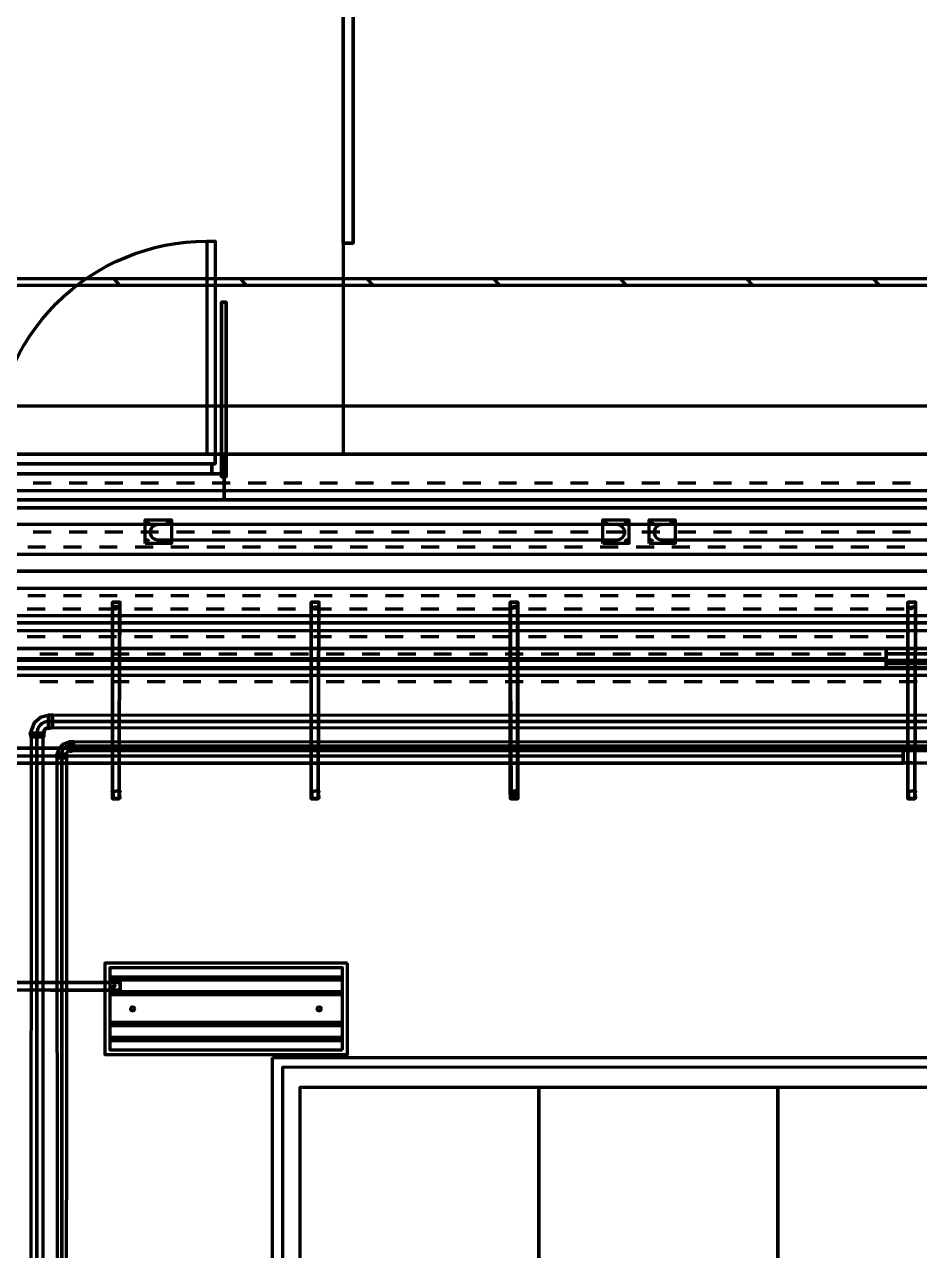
# Model space of a CAD drawing. Extents: x 0 to 1153, y 0 to 816.
# Drawn here: x 690.94 to 720.04, y 607.2 to 647.06 of the extents above; entities that cross this region are included whole.
import ezdxf

# ---------------------------------------------------------------- set-up
doc = ezdxf.new("R2010")
doc.units = 0
doc.header["$MEASUREMENT"] = 0
for name, color, linetype in [('Arch', 7, 'Continuous'), ('Electrical', 7, 'Continuous'), ('Hatch', 7, 'Continuous'), ('PIPE', 7, 'Continuous')]:
    doc.layers.add(name, color=color, linetype=linetype)

msp = doc.modelspace()

# ---------------------------------------------------------------- linework, layer by layer
at = {"layer": 'Arch', "color": 11, "linetype": 'Continuous', "lineweight": 211}
for p, q in [((694.044, 638.588), (693.854, 638.789)), ((698.161, 638.588), (697.971, 638.789)), ((702.278, 638.588), (702.088, 638.789)), ((706.395, 638.588), (706.205, 638.789)), ((710.512, 638.588), (710.322, 638.789)), ((714.629, 638.588), (714.428, 638.789)), ((718.746, 638.588), (718.545, 638.789)), ((917.988, 634.651), (110.871, 634.651))]:
    msp.add_line(p, q, dxfattribs=at)
for points in [[(681.905, 633.095), (681.905, 675.068), (701.305, 675.068), (701.305, 633.095), (681.905, 633.095), (681.905, 675.068), (701.305, 675.068), (701.305, 633.095)], [(701.305, 651.849), (701.305, 639.953), (701.305, 651.849), (701.633, 651.849), (701.633, 639.953), (701.305, 639.953), (701.633, 639.953), (701.633, 651.849), (701.305, 651.849), (763.397, 651.849), (763.397, 652.177), (701.305, 652.177), (701.305, 651.849), (763.397, 651.849), (763.397, 675.132), (701.305, 675.132), (701.305, 674.814), (763.397, 674.814), (763.397, 675.132), (701.305, 675.132)], [(870.49, 638.588), (870.49, 383.254), (870.68, 383.254), (870.68, 638.789), (870.49, 638.789), (916.982, 638.789), (870.49, 638.789), (870.49, 584.528), (916.982, 584.528), (870.49, 584.528), (870.49, 638.789), (681.905, 638.789), (681.905, 638.588)], [(697.505, 633.095), (697.346, 633.095), (697.346, 638.037), (697.505, 638.037), (697.505, 633.095), (697.505, 638.037), (697.346, 638.037), (697.346, 633.095)], [(697.505, 638.037), (697.505, 632.354), (697.505, 638.037), (697.346, 638.037), (697.346, 632.354), (697.346, 638.037)], [(915.596, 631.603), (915.829, 631.603), (915.829, 633.095), (915.596, 633.095), (915.596, 631.603), (915.596, 633.095), (681.905, 633.095), (681.905, 631.603), (681.905, 633.095), (915.829, 633.095), (915.829, 631.603), (681.905, 631.603)], [(694.87, 630.185), (694.87, 630.957), (695.717, 630.957), (695.717, 630.185)], [(695.307, 630.291), (695.251, 630.295), (695.198, 630.311), (695.15, 630.337), (695.109, 630.373), (695.075, 630.418), (695.052, 630.469), (695.041, 630.522), (695.041, 630.577), (695.052, 630.631), (695.075, 630.682), (695.109, 630.726), (695.15, 630.762), (695.198, 630.789), (695.251, 630.805), (695.304, 630.809), (710.237, 630.805), (710.289, 630.789), (710.337, 630.762), (710.379, 630.726), (710.412, 630.682), (710.436, 630.631), (710.447, 630.577), (710.447, 630.522), (710.436, 630.469), (710.412, 630.418), (710.379, 630.373), (710.337, 630.337), (710.289, 630.311), (710.237, 630.295), (710.205, 630.29)], [(709.75, 630.185), (709.75, 630.957), (710.597, 630.957), (710.597, 630.185)], [(710.181, 630.809), (710.237, 630.805)], [(711.253, 630.185), (711.253, 630.957), (712.1, 630.957), (712.1, 630.185)], [(699.008, 613.473), (755.205, 613.473), (755.205, 523.737), (699.008, 523.737)], [(707.665, 612.51), (707.665, 604.753), (699.908, 604.753), (699.908, 612.51), (707.665, 612.51), (715.433, 612.51), (715.433, 604.753), (707.665, 604.753)]]:
    msp.add_lwpolyline(points, close=True, dxfattribs=at)
for points in [[(696.87, 640.016), (696.87, 633.095), (697.145, 633.095), (697.431, 633.095), (689.663, 633.095)], [(689.663, 632.449), (697.431, 632.449), (697.431, 633.095), (697.431, 632.449), (697.029, 632.449), (690.065, 632.449)], [(690.065, 632.777), (697.029, 632.777), (697.029, 632.449), (697.029, 632.777), (697.145, 632.777), (697.145, 633.095), (689.949, 633.095)], [(697.431, 631.603), (697.431, 633.095), (697.431, 631.603)], [(697.029, 632.777), (697.029, 632.777), (697.029, 632.777)], [(697.505, 632.354), (697.346, 632.354), (697.505, 632.354)], [(697.431, 632.449), (697.431, 632.449), (697.431, 632.449)], [(726.578, 630.29), (711.69, 630.291), (711.634, 630.295), (711.581, 630.311), (711.533, 630.337), (711.492, 630.373), (711.458, 630.418), (711.435, 630.469), (711.424, 630.522), (711.424, 630.577), (711.435, 630.631), (711.458, 630.682), (711.492, 630.726), (711.533, 630.762), (711.581, 630.789), (711.634, 630.805), (711.687, 630.809), (726.62, 630.805)], [(755.205, 613.156), (699.336, 613.145), (699.336, 523.737)], [(715.433, 604.753), (715.433, 612.51), (723.191, 612.51), (730.948, 612.51), (730.948, 604.753)]]:
    msp.add_lwpolyline(points, dxfattribs=at)
msp.add_lwpolyline([(689.949, 633.095, -0.414214), (696.87, 640.016), (697.145, 640.016), (697.145, 633.095), (697.145, 632.777), (689.949, 632.777)], format="xyb", dxfattribs=at)
for centre, radius in [((694.939, 630.888), 0.0371), ((695.627, 630.888), 0.037), ((709.829, 630.888), 0.037), ((710.517, 630.888), 0.037), ((711.322, 630.888), 0.037), ((712.01, 630.888), 0.037), ((694.939, 630.264), 0.0371), ((695.627, 630.264), 0.037), ((709.829, 630.264), 0.037), ((710.517, 630.264), 0.037), ((711.322, 630.264), 0.037), ((712.01, 630.264), 0.037)]:
    msp.add_circle(centre, radius, dxfattribs=at)
for p in [(697.029, 632.777), (697.431, 632.449)]:
    msp.add_point(p, dxfattribs=at)
at = {"layer": 'Electrical', "color": 5, "linetype": 'Continuous', "lineweight": 211}
for p, q in [((718.958, 626.438), (688.911, 626.438)), ((701.283, 616.088), (693.716, 616.088)), ((701.283, 615.992), (693.716, 615.992)), ((701.283, 615.611), (693.716, 615.611)), ((701.283, 615.505), (693.716, 615.505)), ((701.283, 614.606), (693.716, 614.606)), ((701.283, 614.5), (693.716, 614.5)), ((701.283, 614.119), (693.716, 614.119)), ((701.283, 614.013), (693.716, 614.013))]:
    msp.add_line(p, q, dxfattribs=at)
for points in [[(688.911, 626.131), (718.958, 626.131), (688.911, 626.121), (688.911, 626.766), (688.911, 626.131), (688.911, 626.766), (688.911, 626.121), (718.958, 626.121), (718.958, 626.766), (718.958, 626.131), (718.958, 626.766), (718.958, 626.121)], [(718.958, 626.766), (688.911, 626.766), (718.958, 626.766), (688.911, 626.766)], [(701.442, 616.543), (693.558, 616.543), (693.558, 613.569), (701.442, 613.569)], [(701.283, 613.727), (701.283, 616.384), (693.716, 616.384), (693.716, 613.727)], [(694.531, 615.056), (694.479, 614.989), (694.436, 614.992), (694.401, 615.024), (694.395, 615.067), (694.418, 615.108), (694.457, 615.124), (694.499, 615.114), (694.531, 615.056)], [(700.595, 615.056), (700.543, 614.989), (700.5, 614.992), (700.466, 615.024), (700.459, 615.067), (700.482, 615.108), (700.521, 615.124), (700.563, 615.114), (700.595, 615.056)]]:
    msp.add_lwpolyline(points, close=True, dxfattribs=at)
at = {"layer": 'Hatch', "color": 3, "linetype": 'Continuous', "lineweight": 211}
msp.add_line((706.744, 628.28), (706.766, 628.28), dxfattribs=at)
at = {"layer": 'Hatch', "color": 5, "linetype": 'Continuous', "lineweight": 211}
msp.add_line((689.42, 623.284), (719.508, 623.284), dxfattribs=at)
at = {"layer": 'Hatch', "color": 3, "linetype": 'Continuous', "lineweight": 211}
for points in [[(694.023, 621.887), (693.801, 621.887), (694.023, 621.887), (693.801, 621.887), (694.023, 621.887), (694.034, 628.28), (694.023, 621.887), (694.055, 628.28), (693.801, 628.28), (693.801, 621.887), (693.801, 628.28), (693.801, 621.887)], [(694.023, 628.28), (693.801, 628.28), (694.055, 628.28), (693.801, 628.28)], [(700.49, 621.887), (700.267, 621.887), (700.49, 621.887), (700.267, 621.887), (700.49, 621.887), (700.511, 628.28), (700.49, 621.887), (700.521, 628.28), (700.267, 628.28), (700.267, 621.887), (700.267, 628.28), (700.267, 621.887)], [(700.49, 628.28), (700.267, 628.28), (700.521, 628.28), (700.267, 628.28)], [(719.889, 621.887), (719.667, 621.887), (719.889, 621.887), (719.667, 621.887), (719.889, 621.887), (719.91, 628.28), (719.889, 621.887), (719.921, 628.28), (719.667, 628.28), (719.667, 621.887), (719.667, 628.28), (719.667, 621.887)], [(719.889, 628.28), (719.667, 628.28), (719.921, 628.28), (719.667, 628.28)], [(693.875, 628.105), (693.908, 628.15), (693.967, 628.123), (693.875, 628.105), (693.919, 628.057), (693.967, 628.123), (693.875, 628.105), (693.908, 628.15), (693.967, 628.123), (693.97, 628.109)], [(700.341, 628.105), (700.431, 628.127), (700.341, 628.105), (700.385, 628.057), (700.431, 628.127), (700.341, 628.105), (700.431, 628.127), (700.431, 628.127)], [(706.903, 628.105), (706.813, 628.083), (706.903, 628.105), (706.859, 628.152), (706.813, 628.083), (706.903, 628.105), (706.813, 628.083), (706.813, 628.083)], [(719.741, 628.105), (719.832, 628.123), (719.741, 628.105), (719.784, 628.057), (719.832, 628.123), (719.741, 628.105), (719.832, 628.123), (719.832, 628.123)], [(706.967, 621.924), (706.748, 621.914), (706.967, 621.924), (706.748, 621.914), (706.967, 621.924), (706.748, 621.914), (706.766, 622.131), (706.977, 622.109), (706.967, 621.924), (706.956, 622.152), (706.734, 622.109), (706.748, 621.914), (706.748, 621.914)], [(706.766, 622.014), (706.988, 622.014), (706.734, 622.014), (706.988, 622.014)], [(687.218, 615.685), (687.218, 615.908), (687.218, 615.685), (687.218, 615.908), (687.218, 615.685), (694.055, 615.664), (687.218, 615.685), (694.055, 615.654), (694.055, 615.908), (687.218, 615.908), (694.055, 615.908), (687.218, 615.886)], [(694.055, 615.685), (694.055, 615.908), (694.055, 615.654), (694.055, 615.908)], [(693.801, 615.786), (693.894, 615.801), (693.801, 615.786), (693.845, 615.739), (693.894, 615.801), (693.801, 615.786), (693.894, 615.801), (693.894, 615.801)]]:
    msp.add_lwpolyline(points, dxfattribs=at)
for points in [[(706.977, 628.28), (706.766, 628.28), (706.988, 628.28), (706.766, 628.28), (706.734, 628.28), (706.977, 628.28), (706.766, 628.28), (706.988, 628.28), (706.734, 628.28), (706.977, 628.28), (706.977, 622.014), (706.988, 628.28), (706.988, 622.014), (706.744, 622.014), (706.744, 628.28), (706.734, 622.014), (706.744, 628.28), (706.744, 621.887), (706.734, 628.28), (706.766, 621.887), (706.977, 621.887), (706.977, 628.28), (706.988, 621.887)], [(693.812, 622.115), (693.822, 622.13), (693.826, 622.131), (693.79, 622.115), (693.798, 622.137), (693.819, 622.151), (693.824, 622.152), (693.812, 622.109), (693.833, 621.908), (694.034, 621.919), (694.023, 622.131), (693.801, 622.109), (693.833, 621.887), (694.055, 621.919), (694.023, 622.152)], [(694.018, 622.131), (694.033, 622.119), (694.034, 622.116), (694.018, 622.152), (694.04, 622.145), (694.055, 622.115)], [(700.278, 622.115), (700.289, 622.13), (700.293, 622.131), (700.257, 622.115), (700.264, 622.137), (700.285, 622.151), (700.291, 622.152), (700.278, 622.109), (700.299, 621.908), (700.511, 621.919), (700.49, 622.131), (700.267, 622.109), (700.299, 621.887), (700.521, 621.919), (700.49, 622.152)], [(700.484, 622.131), (700.5, 622.119), (700.5, 622.116), (700.484, 622.152), (700.506, 622.145), (700.521, 622.115)], [(706.744, 622.115), (706.755, 622.13), (706.759, 622.131), (706.723, 622.115), (706.73, 622.137), (706.76, 622.152)], [(706.951, 622.131), (706.966, 622.119), (706.967, 622.116), (706.951, 622.152), (706.973, 622.145), (706.988, 622.115)], [(719.677, 622.115), (719.688, 622.13), (719.692, 622.131), (719.656, 622.115), (719.663, 622.137), (719.684, 622.151), (719.69, 622.152), (719.677, 622.109), (719.698, 621.908), (719.91, 621.919), (719.889, 622.131), (719.667, 622.109), (719.698, 621.887), (719.921, 621.919), (719.889, 622.152)], [(719.884, 622.131), (719.899, 622.119), (719.899, 622.116), (719.884, 622.152), (719.905, 622.145), (719.921, 622.115)]]:
    msp.add_lwpolyline(points, close=True, dxfattribs=at)
at = {"layer": 'Hatch', "color": 5, "linetype": 'Continuous', "lineweight": 211}
for points in [[(719.931, 626.766), (721.296, 626.766), (721.984, 626.766), (721.984, 626.597), (718.958, 626.597), (718.958, 626.766), (718.958, 626.597), (719.931, 626.597), (722.672, 626.597), (723.36, 626.597), (723.36, 626.766), (718.958, 626.766)], [(719.931, 626.279), (721.296, 626.279), (721.984, 626.279), (721.984, 626.121), (718.958, 626.121), (718.958, 626.279), (718.958, 626.121), (719.931, 626.121), (722.672, 626.121), (723.36, 626.121), (723.36, 626.279), (718.958, 626.279)]]:
    msp.add_lwpolyline(points, close=True, dxfattribs=at)
for points in [[(721.042, 623.528), (719.508, 623.528), (689.42, 623.528), (689.42, 623.041), (689.42, 623.517), (689.42, 623.041), (689.42, 623.528), (719.508, 623.528), (719.508, 623.041), (689.42, 623.041), (719.508, 623.041), (689.42, 623.041), (719.508, 623.041), (719.508, 623.517), (689.42, 623.517), (719.508, 623.528), (719.508, 623.041), (719.508, 623.517), (719.508, 623.062), (720.09, 623.041), (719.508, 623.062), (721.042, 623.041)], [(721.73, 623.041), (719.508, 623.041), (719.508, 623.517), (720.09, 623.528), (719.508, 623.517), (721.73, 623.528)]]:
    msp.add_lwpolyline(points, dxfattribs=at)
at = {"layer": 'PIPE', "color": 4, "linetype": 'Continuous', "lineweight": 211}
for p, q in [((691.811, 632.143), (691.229, 632.143)), ((692.975, 632.143), (692.393, 632.143)), ((694.14, 632.143), (693.558, 632.143)), ((695.304, 632.143), (694.722, 632.143)), ((696.468, 632.143), (695.886, 632.143)), ((697.632, 632.143), (697.05, 632.143)), ((698.796, 632.143), (698.214, 632.143)), ((699.961, 632.143), (699.378, 632.143)), ((701.125, 632.143), (700.543, 632.143)), ((702.289, 632.143), (701.707, 632.143)), ((703.453, 632.143), (702.871, 632.143)), ((704.617, 632.143), (704.035, 632.143)), ((705.781, 632.143), (705.199, 632.143)), ((706.945, 632.143), (706.363, 632.143)), ((708.11, 632.143), (707.528, 632.143)), ((709.274, 632.143), (708.692, 632.143)), ((710.438, 632.143), (709.856, 632.143)), ((711.602, 632.143), (711.02, 632.143)), ((712.766, 632.143), (712.184, 632.143)), ((713.93, 632.143), (713.348, 632.143)), ((715.095, 632.143), (714.513, 632.143)), ((716.259, 632.143), (715.677, 632.143)), ((717.423, 632.143), (716.841, 632.143)), ((718.587, 632.143), (718.005, 632.143)), ((719.751, 632.143), (719.169, 632.143)), ((691.229, 630.566), (691.811, 630.566)), ((692.393, 630.566), (692.975, 630.566)), ((693.558, 630.566), (694.14, 630.566)), ((694.722, 630.566), (695.304, 630.566)), ((695.886, 630.566), (696.468, 630.566)), ((697.05, 630.566), (697.632, 630.566)), ((698.214, 630.566), (698.796, 630.566)), ((699.378, 630.566), (699.961, 630.566)), ((700.543, 630.566), (701.125, 630.566)), ((701.707, 630.566), (702.289, 630.566)), ((702.871, 630.566), (703.453, 630.566)), ((704.035, 630.566), (704.617, 630.566)), ((705.199, 630.566), (705.781, 630.566)), ((706.363, 630.566), (706.945, 630.566)), ((707.528, 630.566), (708.11, 630.566)), ((708.692, 630.566), (709.274, 630.566)), ((709.856, 630.566), (710.438, 630.566)), ((711.02, 630.566), (711.602, 630.566)), ((712.184, 630.566), (712.766, 630.566)), ((713.348, 630.566), (713.93, 630.566)), ((714.513, 630.566), (715.095, 630.566)), ((715.677, 630.566), (716.259, 630.566)), ((716.841, 630.566), (717.423, 630.566)), ((718.005, 630.566), (718.587, 630.566)), ((719.169, 630.566), (719.751, 630.566))]:
    msp.add_line(p, q, dxfattribs=at)
at = {"layer": 'PIPE', "color": 220, "linetype": 'Continuous', "lineweight": 211}
for p, q in [((691.631, 630.068), (691.049, 630.068)), ((692.796, 630.068), (692.213, 630.068)), ((693.96, 630.068), (693.378, 630.068)), ((695.124, 630.068), (694.542, 630.068)), ((696.288, 630.068), (695.706, 630.068)), ((697.452, 630.068), (696.87, 630.068)), ((698.616, 630.068), (698.034, 630.068)), ((699.781, 630.068), (699.198, 630.068)), ((700.945, 630.068), (700.363, 630.068)), ((702.098, 630.068), (701.527, 630.068)), ((703.263, 630.068), (702.68, 630.068)), ((704.427, 630.068), (703.845, 630.068)), ((705.591, 630.068), (705.009, 630.068)), ((706.755, 630.068), (706.173, 630.068)), ((707.919, 630.068), (707.337, 630.068)), ((709.083, 630.068), (708.501, 630.068)), ((710.248, 630.068), (709.665, 630.068)), ((711.412, 630.068), (710.83, 630.068)), ((712.576, 630.068), (711.994, 630.068)), ((713.74, 630.068), (713.158, 630.068)), ((714.904, 630.068), (714.322, 630.068)), ((716.068, 630.068), (715.486, 630.068)), ((717.232, 630.068), (716.65, 630.068)), ((718.397, 630.068), (717.815, 630.068)), ((719.561, 630.068), (718.979, 630.068)), ((691.049, 628.491), (691.631, 628.491)), ((692.213, 628.491), (692.796, 628.491)), ((693.378, 628.491), (693.96, 628.491)), ((694.542, 628.491), (695.124, 628.491)), ((695.706, 628.491), (696.288, 628.491)), ((696.87, 628.491), (697.452, 628.491)), ((698.034, 628.491), (698.616, 628.491)), ((699.198, 628.491), (699.781, 628.491)), ((700.363, 628.491), (700.945, 628.491)), ((701.527, 628.491), (702.098, 628.491)), ((702.68, 628.491), (703.263, 628.491)), ((703.845, 628.491), (704.427, 628.491)), ((705.009, 628.491), (705.591, 628.491)), ((706.173, 628.491), (706.755, 628.491)), ((707.337, 628.491), (707.919, 628.491)), ((708.501, 628.491), (709.083, 628.491)), ((709.665, 628.491), (710.248, 628.491)), ((710.83, 628.491), (711.412, 628.491)), ((711.994, 628.491), (712.576, 628.491)), ((713.158, 628.491), (713.74, 628.491)), ((714.322, 628.491), (714.904, 628.491)), ((715.486, 628.491), (716.068, 628.491)), ((716.65, 628.491), (717.232, 628.491)), ((717.815, 628.491), (718.397, 628.491)), ((718.979, 628.491), (719.561, 628.491))]:
    msp.add_line(p, q, dxfattribs=at)
at = {"layer": 'PIPE', "color": 152, "linetype": 'Continuous', "lineweight": 211}
for p, q in [((691.61, 628.047), (691.028, 628.047)), ((692.774, 628.047), (692.192, 628.047)), ((693.939, 628.047), (693.356, 628.047)), ((695.103, 628.047), (694.521, 628.047)), ((696.267, 628.047), (695.685, 628.047)), ((697.431, 628.047), (696.849, 628.047)), ((698.595, 628.047), (698.013, 628.047)), ((699.759, 628.047), (699.177, 628.047)), ((700.924, 628.047), (700.341, 628.047)), ((702.088, 628.047), (701.506, 628.047)), ((703.252, 628.047), (702.67, 628.047)), ((704.416, 628.047), (703.834, 628.047)), ((705.58, 628.047), (704.998, 628.047)), ((706.744, 628.047), (706.162, 628.047)), ((707.909, 628.047), (707.327, 628.047)), ((709.073, 628.047), (708.491, 628.047)), ((710.237, 628.047), (709.655, 628.047)), ((711.401, 628.047), (710.819, 628.047)), ((712.565, 628.047), (711.983, 628.047)), ((713.729, 628.047), (713.147, 628.047)), ((714.894, 628.047), (714.312, 628.047)), ((716.058, 628.047), (715.476, 628.047)), ((717.211, 628.047), (716.629, 628.047)), ((718.375, 628.047), (717.793, 628.047)), ((719.54, 628.047), (718.958, 628.047)), ((691.028, 627.158), (691.61, 627.158)), ((692.192, 627.158), (692.774, 627.158)), ((693.356, 627.158), (693.939, 627.158)), ((694.521, 627.158), (695.103, 627.158)), ((695.685, 627.158), (696.267, 627.158)), ((696.849, 627.158), (697.431, 627.158)), ((698.013, 627.158), (698.595, 627.158)), ((699.177, 627.158), (699.759, 627.158)), ((700.341, 627.158), (700.924, 627.158)), ((701.506, 627.158), (702.088, 627.158)), ((702.67, 627.158), (703.252, 627.158)), ((703.834, 627.158), (704.416, 627.158)), ((704.998, 627.158), (705.58, 627.158)), ((706.162, 627.158), (706.744, 627.158)), ((707.327, 627.158), (707.909, 627.158)), ((708.491, 627.158), (709.073, 627.158)), ((709.655, 627.158), (710.237, 627.158)), ((710.819, 627.158), (711.401, 627.158)), ((711.983, 627.158), (712.565, 627.158)), ((713.147, 627.158), (713.729, 627.158)), ((714.312, 627.158), (714.894, 627.158)), ((715.476, 627.158), (716.058, 627.158)), ((716.629, 627.158), (717.211, 627.158)), ((717.793, 627.158), (718.375, 627.158)), ((718.958, 627.158), (719.54, 627.158))]:
    msp.add_line(p, q, dxfattribs=at)
at = {"layer": 'PIPE', "color": 171, "linetype": 'Continuous', "lineweight": 211}
for p, q in [((692.023, 626.586), (691.441, 626.586)), ((693.187, 626.586), (692.605, 626.586)), ((694.351, 626.586), (693.769, 626.586)), ((695.515, 626.586), (694.933, 626.586)), ((696.68, 626.586), (696.098, 626.586)), ((697.844, 626.586), (697.262, 626.586)), ((699.008, 626.586), (698.426, 626.586)), ((700.172, 626.586), (699.59, 626.586)), ((701.336, 626.586), (700.754, 626.586)), ((702.5, 626.586), (701.918, 626.586)), ((703.665, 626.586), (703.083, 626.586)), ((704.829, 626.586), (704.247, 626.586)), ((705.993, 626.586), (705.411, 626.586)), ((707.157, 626.586), (706.575, 626.586)), ((708.321, 626.586), (707.739, 626.586)), ((709.485, 626.586), (708.903, 626.586)), ((710.65, 626.586), (710.068, 626.586)), ((711.814, 626.586), (711.232, 626.586)), ((712.978, 626.586), (712.396, 626.586)), ((714.142, 626.586), (713.56, 626.586)), ((715.306, 626.586), (714.724, 626.586)), ((716.47, 626.586), (715.888, 626.586)), ((717.635, 626.586), (717.053, 626.586)), ((718.799, 626.586), (718.217, 626.586)), ((719.963, 626.586), (719.381, 626.586)), ((691.441, 625.697), (692.023, 625.697)), ((692.605, 625.697), (693.187, 625.697)), ((693.769, 625.697), (694.351, 625.697)), ((694.933, 625.697), (695.515, 625.697)), ((696.098, 625.697), (696.68, 625.697)), ((697.262, 625.697), (697.844, 625.697)), ((698.426, 625.697), (699.008, 625.697)), ((699.59, 625.697), (700.172, 625.697)), ((700.754, 625.697), (701.336, 625.697)), ((701.918, 625.697), (702.5, 625.697)), ((703.083, 625.697), (703.665, 625.697)), ((704.247, 625.697), (704.829, 625.697)), ((705.411, 625.697), (705.993, 625.697)), ((706.575, 625.697), (707.157, 625.697)), ((707.739, 625.697), (708.321, 625.697)), ((708.903, 625.697), (709.485, 625.697)), ((710.068, 625.697), (710.65, 625.697)), ((711.232, 625.697), (711.814, 625.697)), ((712.396, 625.697), (712.978, 625.697)), ((713.56, 625.697), (714.142, 625.697)), ((714.724, 625.697), (715.306, 625.697)), ((715.888, 625.697), (716.47, 625.697)), ((717.053, 625.697), (717.635, 625.697)), ((718.217, 625.697), (718.799, 625.697)), ((719.381, 625.697), (719.963, 625.697))]:
    msp.add_line(p, q, dxfattribs=at)
at = {"layer": 'PIPE', "color": 4, "linetype": 'Continuous', "lineweight": 211}
msp.add_lwpolyline([(685.694, 630.809), (685.694, 631.899), (685.694, 630.809), (839.354, 630.809), (839.354, 631.899), (685.694, 631.899)], dxfattribs=at)
at = {"layer": 'PIPE', "color": 110, "linetype": 'Continuous', "lineweight": 211}
msp.add_lwpolyline([(685.694, 631.349), (839.354, 631.349), (685.694, 631.349)], dxfattribs=at)
at = {"layer": 'PIPE', "color": 200, "linetype": 'Continuous', "lineweight": 211}
msp.add_lwpolyline([(687.768, 628.735), (687.768, 629.825), (687.768, 628.735), (841.587, 628.735), (841.587, 629.825), (687.768, 629.825)], dxfattribs=at)
at = {"layer": 'PIPE', "color": 230, "linetype": 'Continuous', "lineweight": 211}
msp.add_lwpolyline([(687.768, 629.285), (841.587, 629.285), (687.768, 629.285)], dxfattribs=at)
at = {"layer": 'PIPE', "color": 142, "linetype": 'Continuous', "lineweight": 211}
msp.add_lwpolyline([(860.478, 627.835), (860.478, 627.359), (860.478, 627.835), (688.626, 627.835), (688.626, 627.359), (860.478, 627.359)], dxfattribs=at)
at = {"layer": 'PIPE', "color": 162, "linetype": 'Continuous', "lineweight": 211}
msp.add_lwpolyline([(860.478, 627.602), (688.626, 627.602), (860.478, 627.602)], dxfattribs=at)
at = {"layer": 'PIPE', "color": 3, "linetype": 'Continuous', "lineweight": 211}
for points in [[(864.373, 626.967), (864.373, 624.903), (864.371, 624.751), (864.362, 624.692), (864.343, 624.636), (864.316, 624.584), (864.282, 624.537), (864.241, 624.497), (864.195, 624.462), (864.143, 624.436), (864.087, 624.417), (864.028, 624.407), (863.875, 624.395), (691.854, 624.395), (863.875, 624.395)], [(863.875, 624.618), (863.875, 624.205), (863.875, 624.618), (863.875, 624.205), (863.875, 624.618), (863.875, 624.205), (864.002, 624.173), (863.875, 624.205), (863.875, 624.618), (864.002, 624.618), (863.875, 624.618), (691.854, 624.597), (691.854, 624.205), (691.727, 624.173), (691.854, 624.205), (863.875, 624.173)], [(691.854, 624.597), (691.854, 624.205), (691.854, 624.597), (691.854, 624.205), (691.854, 624.618), (691.854, 624.173)], [(690.848, 566.155), (680.413, 566.155), (690.848, 566.155), (691.346, 566.155), (691.346, 566.663), (691.346, 623.898), (691.346, 566.663)], [(691.547, 623.898), (691.155, 623.898), (691.547, 623.898), (691.155, 623.898), (691.568, 623.898), (691.123, 623.898)], [(692.15, 623.342), (692.158, 623.405), (692.179, 623.462), (692.226, 623.526), (692.29, 623.573), (692.347, 623.594), (692.367, 623.598)], [(692.531, 623.591), (864.595, 623.591), (692.531, 623.591), (692.409, 623.602), (692.347, 623.594), (692.29, 623.573), (692.226, 623.526), (692.179, 623.462), (692.158, 623.405), (692.161, 623.337), (692.161, 623.221), (692.161, 565.69), (692.161, 623.221)], [(864.595, 623.75), (864.595, 623.454), (864.595, 623.75), (864.595, 623.454), (864.595, 623.75), (864.595, 623.454), (864.701, 623.422), (864.595, 623.454), (864.595, 623.75), (864.701, 623.75), (864.595, 623.75), (692.531, 623.729), (692.531, 623.454), (692.415, 623.422), (692.531, 623.454), (864.595, 623.422)], [(692.531, 623.729), (692.531, 623.454), (692.531, 623.729), (692.531, 623.454), (692.531, 623.75), (692.531, 623.422)], [(691.991, 623.221), (692.298, 623.221), (691.991, 623.221), (692.298, 623.221), (691.991, 623.221), (692.298, 623.221), (692.319, 623.337), (692.298, 623.221), (691.991, 623.221), (691.991, 623.337), (691.991, 623.221), (692.023, 565.69), (692.298, 565.69), (692.288, 565.573), (692.288, 565.319), (692.319, 565.573), (692.298, 565.69), (692.319, 623.221)]]:
    msp.add_lwpolyline(points, dxfattribs=at)
at = {"layer": 'PIPE', "color": 161, "linetype": 'Continuous', "lineweight": 211}
msp.add_lwpolyline([(862.256, 626.385), (862.256, 625.909), (862.256, 626.385), (690.012, 626.385), (690.012, 625.909), (862.256, 625.909)], dxfattribs=at)
at = {"layer": 'PIPE', "color": 181, "linetype": 'Continuous', "lineweight": 211}
msp.add_lwpolyline([(862.256, 626.142), (690.012, 626.142), (862.256, 626.142)], dxfattribs=at)
at = {"layer": 'PIPE', "color": 3, "linetype": 'Continuous', "lineweight": 211}
for points in [[(691.727, 624.597), (691.727, 624.205), (691.727, 624.618), (691.727, 624.173), (691.727, 624.597), (691.473, 624.533), (691.272, 624.364), (691.166, 624.12), (691.123, 624.014), (691.568, 624.014), (691.155, 624.014), (691.547, 624.014), (691.6, 624.152), (691.727, 624.205), (691.727, 624.597), (691.727, 624.173), (691.727, 624.618), (691.727, 624.205), (691.6, 624.152), (691.568, 624.014), (691.568, 623.898), (691.547, 624.014), (691.155, 624.014), (691.166, 624.12), (691.272, 624.364), (691.473, 624.533), (691.727, 624.618), (691.854, 624.618)], [(691.155, 624.014), (691.547, 624.014), (691.123, 624.014), (691.568, 624.014)], [(692.415, 623.729), (692.415, 623.454), (692.415, 623.75), (692.415, 623.422), (692.415, 623.729), (692.203, 623.665), (692.055, 623.507), (691.991, 623.337), (692.319, 623.337), (692.023, 623.337), (692.288, 623.337), (692.351, 623.432), (692.415, 623.454), (692.415, 623.729), (692.415, 623.422), (692.415, 623.75), (692.415, 623.454), (692.351, 623.432), (692.288, 623.337), (692.023, 623.337), (692.055, 623.507), (692.203, 623.665), (692.415, 623.75), (692.531, 623.75)], [(692.023, 623.337), (692.288, 623.337), (691.991, 623.337), (692.319, 623.337)]]:
    msp.add_lwpolyline(points, close=True, dxfattribs=at)
for points in [[(691.854, 624.395), (691.721, 624.396, 0.414158), (691.346, 624.014), (691.346, 623.898)], [(691.547, 566.663), (691.155, 566.663), (691.155, 566.536), (691.144, 566.161, 0.41403), (691.34, 565.964, -0.41403), (691.155, 566.155), (691.123, 566.536), (691.155, 566.663), (691.547, 566.663), (691.547, 566.536), (691.547, 566.155), (691.568, 566.536), (691.547, 566.663), (691.547, 623.898), (691.155, 623.898), (691.123, 624.014), (691.155, 623.898), (691.123, 566.663)]]:
    msp.add_lwpolyline(points, format="xyb", dxfattribs=at)

doc.saveas('drawing.dxf')
